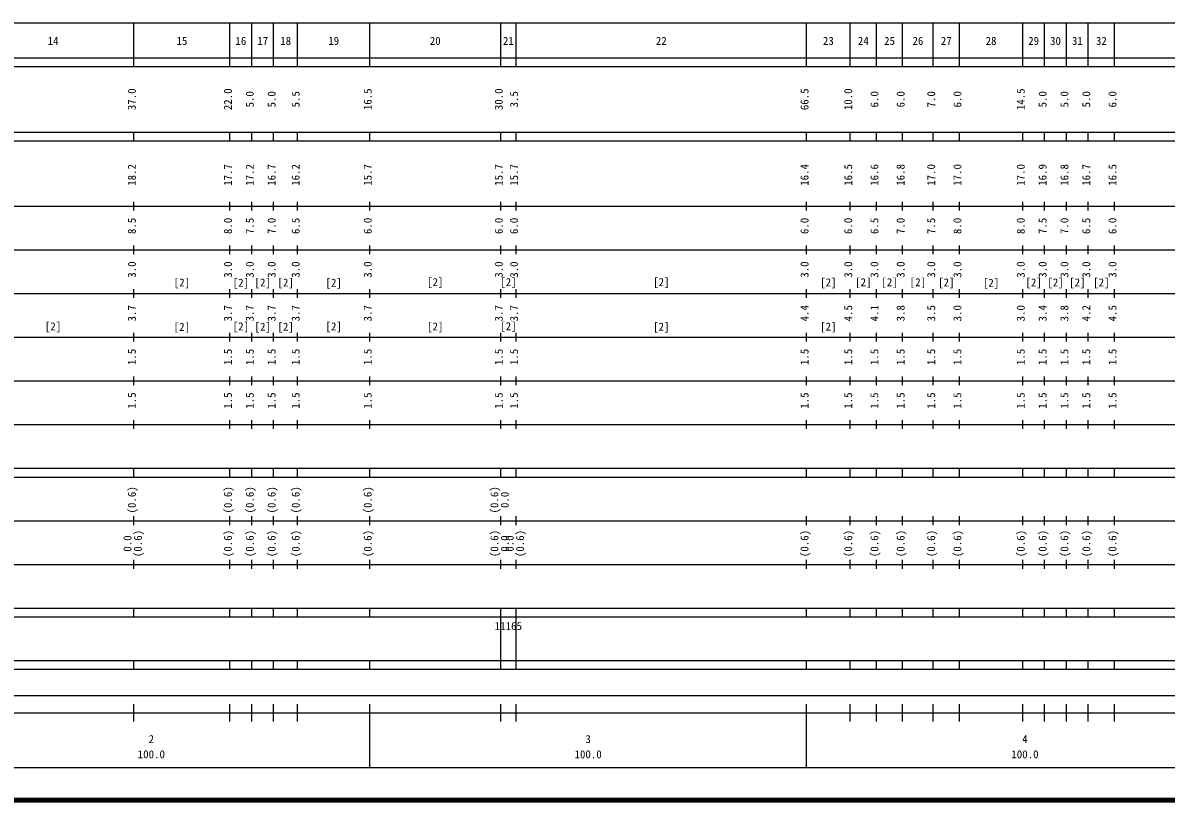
# Model space of a CAD drawing. Units: millimetres on the paper, enlarged 1000 times. Extents: x 40000 to 680000, y 20000 to 380000.
# Drawn here: x 188590 to 450325, y 20000 to 198000 of the extents above; entities that cross this region are included whole.
import ezdxf
from ezdxf.enums import TextEntityAlignment as Align

# ---------------------------------------------------------------- set-up
doc = ezdxf.new("R2010")
doc.units = ezdxf.units.MM
doc.header["$LTSCALE"] = 1000
doc.layers.add('M-TTL', color=2, linetype='Continuous', lineweight=140)
doc.layers.add('M-TTL-BAND', color=7, linetype='Continuous', lineweight=25)
doc.styles.add('ＭＳ ゴシック', font='')
doc.styles.get('ＭＳ ゴシック').set_extended_font_data('MS Gothic')

msp = doc.modelspace()

# ---------------------------------------------------------------- linework, layer by layer
at = {"layer": 'M-TTL'}
msp.add_line((40000, 20000), (680000, 20000), dxfattribs=at)
at = {"layer": 'M-TTL-BAND'}
for p, q in [((68000, 198000), (579000, 198000)), ((214000, 188000), (214000, 198000)), ((236000, 188000), (236000, 198000)), ((241000, 188000), (241000, 198000)), ((246000, 188000), (246000, 198000)), ((251500, 188000), (251500, 198000)), ((268000, 188000), (268000, 198000)), ((298000, 188000), (298000, 198000)), ((301500, 188000), (301500, 198000)), ((368000, 188000), (368000, 198000)), ((378000, 188000), (378000, 198000)), ((384000, 188000), (384000, 198000)), ((390000, 188000), (390000, 198000)), ((397000, 188000), (397000, 198000)), ((403000, 188000), (403000, 198000)), ((417500, 188000), (417500, 198000)), ((422500, 188000), (422500, 198000)), ((427500, 188000), (427500, 198000)), ((432500, 188000), (432500, 198000)), ((438500, 188000), (438500, 198000)), ((40000, 190000), (579000, 190000)), ((40000, 188000), (579000, 188000)), ((40000, 173000), (579000, 173000)), ((214000, 171000), (214000, 173000)), ((236000, 171000), (236000, 173000)), ((241000, 171000), (241000, 173000)), ((246000, 171000), (246000, 173000)), ((251500, 171000), (251500, 173000)), ((268000, 171000), (268000, 173000)), ((298000, 171000), (298000, 173000)), ((301500, 171000), (301500, 173000)), ((368000, 171000), (368000, 173000)), ((378000, 171000), (378000, 173000)), ((384000, 171000), (384000, 173000)), ((390000, 171000), (390000, 173000)), ((397000, 171000), (397000, 173000)), ((403000, 171000), (403000, 173000)), ((417500, 171000), (417500, 173000)), ((422500, 171000), (422500, 173000)), ((427500, 171000), (427500, 173000)), ((432500, 171000), (432500, 173000)), ((438500, 171000), (438500, 173000)), ((40000, 171000), (579000, 171000)), ((40000, 156000), (579000, 156000)), ((214000, 155000), (214000, 157000)), ((236000, 155000), (236000, 157000)), ((241000, 155000), (241000, 157000)), ((246000, 155000), (246000, 157000)), ((251500, 155000), (251500, 157000)), ((268000, 155000), (268000, 157000)), ((298000, 155000), (298000, 157000)), ((301500, 155000), (301500, 157000)), ((368000, 155000), (368000, 157000)), ((378000, 155000), (378000, 157000)), ((384000, 155000), (384000, 157000)), ((390000, 155000), (390000, 157000)), ((397000, 155000), (397000, 157000)), ((403000, 155000), (403000, 157000)), ((417500, 155000), (417500, 157000)), ((422500, 155000), (422500, 157000)), ((427500, 155000), (427500, 157000)), ((432500, 155000), (432500, 157000)), ((438500, 155000), (438500, 157000)), ((214000, 145000), (214000, 147000)), ((236000, 145000), (236000, 147000)), ((241000, 145000), (241000, 147000)), ((246000, 145000), (246000, 147000)), ((251500, 145000), (251500, 147000)), ((268000, 145000), (268000, 147000)), ((298000, 145000), (298000, 147000)), ((301500, 145000), (301500, 147000)), ((368000, 145000), (368000, 147000)), ((378000, 145000), (378000, 147000)), ((384000, 145000), (384000, 147000)), ((390000, 145000), (390000, 147000)), ((397000, 145000), (397000, 147000)), ((403000, 145000), (403000, 147000)), ((417500, 145000), (417500, 147000)), ((422500, 145000), (422500, 147000)), ((427500, 145000), (427500, 147000)), ((432500, 145000), (432500, 147000)), ((438500, 145000), (438500, 147000)), ((46000, 146000), (579000, 146000)), ((214000, 135000), (214000, 137000)), ((236000, 135000), (236000, 137000)), ((241000, 135000), (241000, 137000)), ((246000, 135000), (246000, 137000)), ((251500, 135000), (251500, 137000)), ((268000, 135000), (268000, 137000)), ((298000, 135000), (298000, 137000)), ((301500, 135000), (301500, 137000)), ((368000, 135000), (368000, 137000)), ((378000, 135000), (378000, 137000)), ((384000, 135000), (384000, 137000)), ((390000, 135000), (390000, 137000)), ((397000, 135000), (397000, 137000)), ((403000, 135000), (403000, 137000)), ((417500, 135000), (417500, 137000)), ((422500, 135000), (422500, 137000)), ((427500, 135000), (427500, 137000)), ((432500, 135000), (432500, 137000)), ((438500, 135000), (438500, 137000)), ((52000, 136000), (579000, 136000)), ((46000, 126000), (579000, 126000)), ((214000, 125000), (214000, 127000)), ((236000, 125000), (236000, 127000)), ((241000, 125000), (241000, 127000)), ((246000, 125000), (246000, 127000)), ((251500, 125000), (251500, 127000)), ((268000, 125000), (268000, 127000)), ((298000, 125000), (298000, 127000)), ((301500, 125000), (301500, 127000)), ((368000, 125000), (368000, 127000)), ((378000, 125000), (378000, 127000)), ((384000, 125000), (384000, 127000)), ((390000, 125000), (390000, 127000)), ((397000, 125000), (397000, 127000)), ((403000, 125000), (403000, 127000)), ((417500, 125000), (417500, 127000)), ((422500, 125000), (422500, 127000)), ((427500, 125000), (427500, 127000)), ((432500, 125000), (432500, 127000)), ((438500, 125000), (438500, 127000)), ((52000, 116000), (579000, 116000)), ((214000, 115000), (214000, 117000)), ((236000, 115000), (236000, 117000)), ((241000, 115000), (241000, 117000)), ((246000, 115000), (246000, 117000)), ((251500, 115000), (251500, 117000)), ((268000, 115000), (268000, 117000)), ((298000, 115000), (298000, 117000)), ((301500, 115000), (301500, 117000)), ((368000, 115000), (368000, 117000)), ((378000, 115000), (378000, 117000)), ((384000, 115000), (384000, 117000)), ((390000, 115000), (390000, 117000)), ((397000, 115000), (397000, 117000)), ((403000, 115000), (403000, 117000)), ((417500, 115000), (417500, 117000)), ((422500, 115000), (422500, 117000)), ((427500, 115000), (427500, 117000)), ((432500, 115000), (432500, 117000)), ((438500, 115000), (438500, 117000)), ((46000, 106000), (579000, 106000)), ((214000, 105000), (214000, 107000)), ((236000, 105000), (236000, 107000)), ((241000, 105000), (241000, 107000)), ((246000, 105000), (246000, 107000)), ((251500, 105000), (251500, 107000)), ((268000, 105000), (268000, 107000)), ((298000, 105000), (298000, 107000)), ((301500, 105000), (301500, 107000)), ((368000, 105000), (368000, 107000)), ((378000, 105000), (378000, 107000)), ((384000, 105000), (384000, 107000)), ((390000, 105000), (390000, 107000)), ((397000, 105000), (397000, 107000)), ((403000, 105000), (403000, 107000)), ((417500, 105000), (417500, 107000)), ((422500, 105000), (422500, 107000)), ((427500, 105000), (427500, 107000)), ((432500, 105000), (432500, 107000)), ((438500, 105000), (438500, 107000)), ((40000, 96000), (579000, 96000)), ((214000, 94000), (214000, 96000)), ((236000, 94000), (236000, 96000)), ((241000, 94000), (241000, 96000)), ((246000, 94000), (246000, 96000)), ((251500, 94000), (251500, 96000)), ((268000, 94000), (268000, 96000)), ((298000, 94000), (298000, 96000)), ((301500, 94000), (301500, 96000)), ((368000, 94000), (368000, 96000)), ((378000, 94000), (378000, 96000)), ((384000, 94000), (384000, 96000)), ((390000, 94000), (390000, 96000)), ((397000, 94000), (397000, 96000)), ((403000, 94000), (403000, 96000)), ((417500, 94000), (417500, 96000)), ((422500, 94000), (422500, 96000)), ((427500, 94000), (427500, 96000)), ((432500, 94000), (432500, 96000)), ((438500, 94000), (438500, 96000)), ((40000, 94000), (579000, 94000)), ((49000, 84000), (579000, 84000)), ((214000, 83000), (214000, 85000)), ((236000, 83000), (236000, 85000)), ((241000, 83000), (241000, 85000)), ((246000, 83000), (246000, 85000)), ((251500, 83000), (251500, 85000)), ((268000, 83000), (268000, 85000)), ((298000, 83000), (298000, 85000)), ((301500, 83000), (301500, 85000)), ((368000, 83000), (368000, 85000)), ((378000, 83000), (378000, 85000)), ((384000, 83000), (384000, 85000)), ((390000, 83000), (390000, 85000)), ((397000, 83000), (397000, 85000)), ((403000, 83000), (403000, 85000)), ((417500, 83000), (417500, 85000)), ((422500, 83000), (422500, 85000)), ((427500, 83000), (427500, 85000)), ((432500, 83000), (432500, 85000)), ((438500, 83000), (438500, 85000)), ((40000, 74000), (579000, 74000)), ((214000, 73000), (214000, 75000)), ((236000, 73000), (236000, 75000)), ((241000, 73000), (241000, 75000)), ((246000, 73000), (246000, 75000)), ((251500, 73000), (251500, 75000)), ((268000, 73000), (268000, 75000)), ((298000, 73000), (298000, 75000)), ((301500, 73000), (301500, 75000)), ((368000, 73000), (368000, 75000)), ((378000, 73000), (378000, 75000)), ((384000, 73000), (384000, 75000)), ((390000, 73000), (390000, 75000)), ((397000, 73000), (397000, 75000)), ((403000, 73000), (403000, 75000)), ((417500, 73000), (417500, 75000)), ((422500, 73000), (422500, 75000)), ((427500, 73000), (427500, 75000)), ((432500, 73000), (432500, 75000)), ((438500, 73000), (438500, 75000)), ((40000, 64000), (579000, 64000)), ((214000, 62000), (214000, 64000)), ((236000, 62000), (236000, 64000)), ((241000, 62000), (241000, 64000)), ((246000, 62000), (246000, 64000)), ((251500, 62000), (251500, 64000)), ((268000, 62000), (268000, 64000)), ((298000, 62000), (298000, 64000)), ((301500, 62000), (301500, 64000)), ((368000, 62000), (368000, 64000)), ((378000, 62000), (378000, 64000)), ((384000, 62000), (384000, 64000)), ((390000, 62000), (390000, 64000)), ((397000, 62000), (397000, 64000)), ((403000, 62000), (403000, 64000)), ((417500, 62000), (417500, 64000)), ((422500, 62000), (422500, 64000)), ((427500, 62000), (427500, 64000)), ((432500, 62000), (432500, 64000)), ((438500, 62000), (438500, 64000)), ((40000, 62000), (579000, 62000)), ((298000, 52000), (298000, 62000)), ((301500, 52000), (301500, 62000)), ((40000, 52000), (579000, 52000)), ((40000, 50000), (579000, 50000)), ((214000, 50000), (214000, 52000)), ((236000, 50000), (236000, 52000)), ((241000, 50000), (241000, 52000)), ((246000, 50000), (246000, 52000)), ((251500, 50000), (251500, 52000)), ((268000, 50000), (268000, 52000)), ((298000, 50000), (298000, 52000)), ((301500, 50000), (301500, 52000)), ((368000, 50000), (368000, 52000)), ((378000, 50000), (378000, 52000)), ((384000, 50000), (384000, 52000)), ((390000, 50000), (390000, 52000)), ((397000, 50000), (397000, 52000)), ((403000, 50000), (403000, 52000)), ((417500, 50000), (417500, 52000)), ((422500, 50000), (422500, 52000)), ((427500, 50000), (427500, 52000)), ((432500, 50000), (432500, 52000)), ((438500, 50000), (438500, 52000)), ((71000, 44000), (565000, 44000)), ((214000, 38000), (214000, 42000)), ((236000, 38000), (236000, 42000)), ((241000, 38000), (241000, 42000)), ((246000, 38000), (246000, 42000)), ((251500, 38000), (251500, 42000)), ((268000, 27500), (268000, 42000)), ((298000, 38000), (298000, 42000)), ((301500, 38000), (301500, 42000)), ((368000, 27500), (368000, 42000)), ((378000, 38000), (378000, 42000)), ((384000, 38000), (384000, 42000)), ((390000, 38000), (390000, 42000)), ((397000, 38000), (397000, 42000)), ((403000, 38000), (403000, 42000)), ((417500, 38000), (417500, 42000)), ((422500, 38000), (422500, 42000)), ((427500, 38000), (427500, 42000)), ((432500, 38000), (432500, 42000)), ((438500, 38000), (438500, 42000)), ((40000, 40000), (579000, 40000)), ((68000, 27500), (579000, 27500))]:
    msp.add_line(p, q, dxfattribs=at)

# ---------------------------------------------------------------- texts
at = {"layer": 'M-TTL-BAND', "style": 'ＭＳ ゴシック'}
for s, p in [('14', (195500, 192405)), ('15', (225000, 192405)), ('16', (238500, 192405)), ('17', (243500, 192405)), ('18', (248750, 192405)), ('19', (259750, 192405)), ('20', (283000, 192405)), ('21', (299750, 192405)), ('22', (334750, 192405)), ('23', (373000, 192405)), ('24', (381000, 192405)), ('25', (387000, 192405)), ('26', (393500, 192405)), ('27', (400000, 192405)), ('28', (410250, 192405)), ('29', (420000, 192405)), ('30', (425000, 192405)), ('31', (430000, 192405)), ('32', (435500, 192405)), ('[2]', (225000, 137076)), ('[2]', (238500, 137034)), ('[2]', (243500, 137076)), ('[2]', (248750, 137076)), ('[2]', (259750, 137034)), ('[2]', (283000, 137165)), ('[2]', (299750, 137165)), ('[2]', (334750, 137165)), ('[2]', (373000, 137101)), ('[2]', (381000, 137142)), ('[2]', (387000, 137142)), ('[2]', (393500, 137142)), ('[2]', (400000, 137101)), ('[2]', (410250, 137018)), ('[2]', (420000, 137101)), ('[2]', (425000, 137101)), ('[2]', (430000, 137101)), ('[2]', (435500, 137101)), ('[2]', (195500, 127026)), ('[2]', (225000, 126914)), ('[2]', (238500, 127027)), ('[2]', (243500, 126962)), ('[2]', (248750, 126962)), ('[2]', (259750, 127027)), ('[2]', (283000, 127004)), ('[2]', (299750, 127069)), ('[2]', (334750, 126967)), ('[2]', (373000, 126972)), ('2', (218000, 32523)), ('3', (318000, 32523)), ('4', (418000, 32523)), ('100.0', (218000, 29033)), ('100.0', (318000, 29033)), ('100.0', (418000, 29033))]:
    msp.add_text(s, height=1833, dxfattribs=at).set_placement(p, align=Align.BOTTOM_CENTER)
for s, p in [('37.0', (215000, 180500)), ('22.0', (237000, 180500)), ('5.0', (242000, 180500)), ('5.0', (247000, 180500)), ('5.5', (252500, 180500)), ('16.5', (269000, 180500)), ('30.0', (299000, 180500)), ('3.5', (302500, 180500)), ('66.5', (369000, 180500)), ('10.0', (379000, 180500)), ('6.0', (385000, 180500)), ('6.0', (391000, 180500)), ('7.0', (398000, 180500)), ('6.0', (404000, 180500)), ('14.5', (418500, 180500)), ('5.0', (423500, 180500)), ('5.0', (428500, 180500)), ('5.0', (433500, 180500)), ('6.0', (439500, 180500)), ('18.2', (215000, 163174)), ('17.7', (237000, 163174)), ('17.2', (242000, 163174)), ('16.7', (247000, 163174)), ('16.2', (252500, 163174)), ('15.7', (269000, 163174)), ('15.7', (299000, 163174)), ('15.7', (302500, 163174)), ('16.4', (369000, 163174)), ('16.5', (379000, 163174)), ('16.6', (385000, 163174)), ('16.8', (391000, 163174)), ('17.0', (398000, 163174)), ('17.0', (404000, 163174)), ('17.0', (418500, 163174)), ('16.9', (423500, 163174)), ('16.8', (428500, 163174)), ('16.7', (433500, 163174)), ('16.5', (439500, 163174)), ('8.5', (215000, 151500)), ('8.0', (237000, 151500)), ('7.5', (242000, 151500)), ('7.0', (247000, 151500)), ('6.5', (252500, 151500)), ('6.0', (269000, 151500)), ('6.0', (299000, 151500)), ('6.0', (302500, 151500)), ('6.0', (369000, 151500)), ('6.0', (379000, 151500)), ('6.5', (385000, 151500)), ('7.0', (391000, 151500)), ('7.5', (398000, 151500)), ('8.0', (404000, 151500)), ('8.0', (418500, 151500)), ('7.5', (423500, 151500)), ('7.0', (428500, 151500)), ('6.5', (433500, 151500)), ('6.0', (439500, 151500)), ('3.0', (215000, 141500)), ('3.0', (237000, 141500)), ('3.0', (242000, 141500)), ('3.0', (247000, 141500)), ('3.0', (252500, 141500)), ('3.0', (269000, 141500)), ('3.0', (299000, 141500)), ('3.0', (302500, 141500)), ('3.0', (369000, 141500)), ('3.0', (379000, 141500)), ('3.0', (385000, 141500)), ('3.0', (391000, 141500)), ('3.0', (398000, 141500)), ('3.0', (404000, 141500)), ('3.0', (418500, 141500)), ('3.0', (423500, 141500)), ('3.0', (428500, 141500)), ('3.0', (433500, 141500)), ('3.0', (439500, 141500)), ('3.7', (215000, 131500)), ('3.7', (237000, 131500)), ('3.7', (242000, 131500)), ('3.7', (247000, 131500)), ('3.7', (252500, 131500)), ('3.7', (269000, 131500)), ('3.7', (299000, 131500)), ('3.7', (302500, 131500)), ('4.4', (369000, 131500)), ('4.5', (379000, 131500)), ('4.1', (385000, 131500)), ('3.8', (391000, 131500)), ('3.5', (398000, 131500)), ('3.0', (404000, 131500)), ('3.0', (418500, 131500)), ('3.4', (423500, 131500)), ('3.8', (428500, 131500)), ('4.2', (433500, 131500)), ('4.5', (439500, 131500)), ('1.5', (215000, 121500)), ('1.5', (237000, 121500)), ('1.5', (242000, 121500)), ('1.5', (247000, 121500)), ('1.5', (252500, 121500)), ('1.5', (269000, 121500)), ('1.5', (299000, 121500)), ('1.5', (302500, 121500)), ('1.5', (369000, 121500)), ('1.5', (379000, 121500)), ('1.5', (385000, 121500)), ('1.5', (391000, 121500)), ('1.5', (398000, 121500)), ('1.5', (404000, 121500)), ('1.5', (418500, 121500)), ('1.5', (423500, 121500)), ('1.5', (428500, 121500)), ('1.5', (433500, 121500)), ('1.5', (439500, 121500)), ('1.5', (215000, 111500)), ('1.5', (237000, 111500)), ('1.5', (242000, 111500)), ('1.5', (247000, 111500)), ('1.5', (252500, 111500)), ('1.5', (269000, 111500)), ('1.5', (299000, 111500)), ('1.5', (302500, 111500)), ('1.5', (369000, 111500)), ('1.5', (379000, 111500)), ('1.5', (385000, 111500)), ('1.5', (391000, 111500)), ('1.5', (398000, 111500)), ('1.5', (404000, 111500)), ('1.5', (418500, 111500)), ('1.5', (423500, 111500)), ('1.5', (428500, 111500)), ('1.5', (433500, 111500)), ('1.5', (439500, 111500)), ('(0.6)', (215000, 88764)), ('(0.6)', (237000, 88764)), ('(0.6)', (242000, 88764)), ('(0.6)', (247000, 88764)), ('(0.6)', (252500, 88764)), ('(0.6)', (269000, 88764)), ('(0.6)', (298000, 88764)), ('0.0', (300370, 88764)), ('(0.6)', (216370, 78764)), ('(0.6)', (237000, 78764)), ('(0.6)', (242000, 78764)), ('(0.6)', (247000, 78764)), ('(0.6)', (252500, 78764)), ('(0.6)', (269000, 78764)), ('(0.6)', (298000, 78764)), ('(0.6)', (303870, 78764)), ('(0.6)', (369000, 78764)), ('(0.6)', (379000, 78764)), ('(0.6)', (385000, 78764)), ('(0.6)', (391000, 78764)), ('(0.6)', (398000, 78764)), ('(0.6)', (404000, 78764)), ('(0.6)', (418500, 78764)), ('(0.6)', (423500, 78764)), ('(0.6)', (428500, 78764)), ('(0.6)', (433500, 78764)), ('(0.6)', (439500, 78764)), ('0.0', (214000, 78764)), ('0.0', (300370, 78764)), ('0.0', (301500, 78764))]:
    msp.add_text(s, height=1833, rotation=90, dxfattribs=at).set_placement(p, align=Align.BOTTOM_CENTER)
msp.add_text('11165', height=1833, dxfattribs=at).set_placement((296625, 58405), align=Align.BOTTOM_LEFT)

doc.saveas('drawing.dxf')
